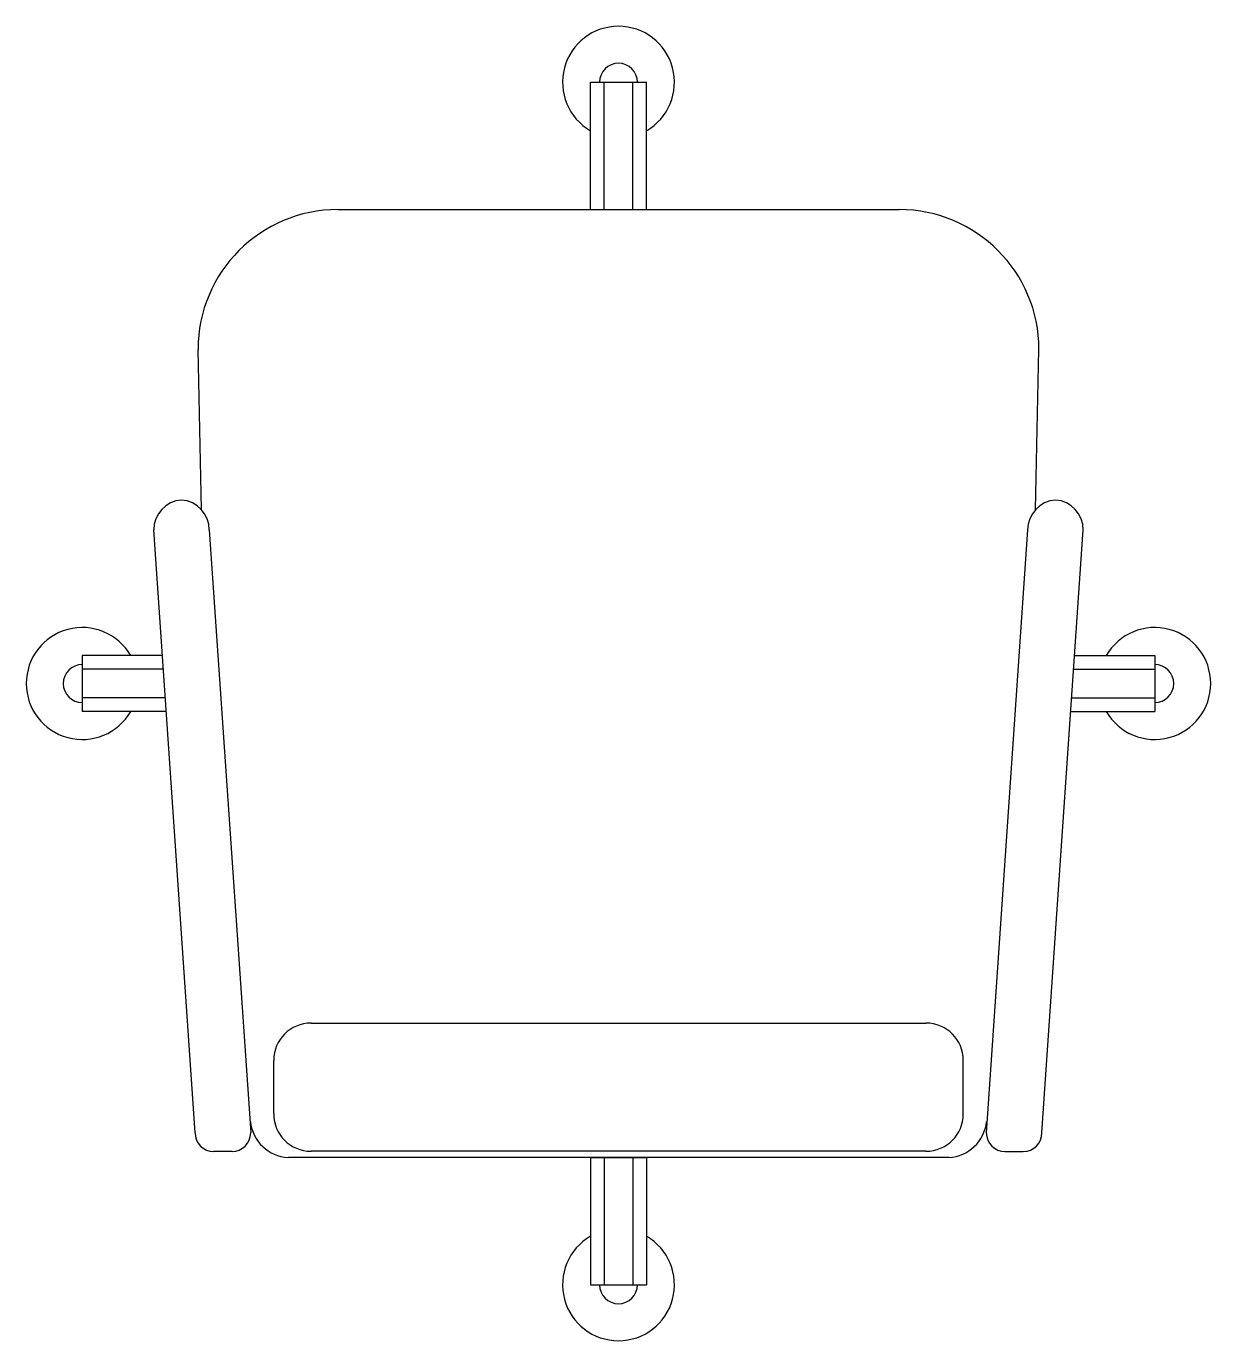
# Model space of a CAD drawing. Header units: millimetres. Extents: x 1319.715 to 1320.35, y 1320.481 to 1321.185.
import ezdxf

# ---------------------------------------------------------------- set-up
doc = ezdxf.new("R2010")
doc.units = ezdxf.units.MM

# ---------------------------------------------------------------- blocks, each defined once
blk = doc.blocks.new('A$C2C1F75B2')
for p, q in [((0.3025, 0.67441), (0.3325, 0.67441)), ((0.3025, 0.6062), (0.3025, 0.67441)), ((0.30986, 0.6062), (0.30986, 0.67441)), ((0.32514, 0.6062), (0.32514, 0.67441)), ((0.3325, 0.6062), (0.3325, 0.67441)), ((0.16707, 0.6062), (0.46792, 0.6062)), ((0.3025, 0.6062), (0.3325, 0.6062)), ((0.09389, 0.4454), (0.09207, 0.5312)), ((0.54111, 0.4454), (0.54292, 0.5312)), ((0.09048, 0.11139), (0.06831, 0.43455)), ((0.09814, 0.43455), (0.1203, 0.11139)), ((0.53686, 0.43455), (0.5147, 0.11139)), ((0.54452, 0.11139), (0.56669, 0.43455)), ((0.03, 0.3672), (0.03, 0.3372)), ((0.07293, 0.3672), (0.03, 0.3672)), ((0.56207, 0.3672), (0.605, 0.3672)), ((0.605, 0.3672), (0.605, 0.3372)), ((0.07344, 0.35985), (0.03, 0.35985)), ((0.56156, 0.35985), (0.605, 0.35985)), ((0.07449, 0.34456), (0.03, 0.34456)), ((0.56051, 0.34456), (0.605, 0.34456)), ((0.07499, 0.3372), (0.03, 0.3372)), ((0.56001, 0.3372), (0.605, 0.3372)), ((0.15266, 0.17021), (0.48234, 0.17021)), ((0.13266, 0.12153), (0.13266, 0.15021)), ((0.50234, 0.12153), (0.50234, 0.15021)), ((0.1103, 0.10139), (0.10048, 0.10139)), ((0.48234, 0.10153), (0.15266, 0.10153)), ((0.5247, 0.10139), (0.53452, 0.10139)), ((0.49462, 0.0982), (0.14038, 0.0982)), ((0.3025, 0.0982), (0.3025, 0.03)), ((0.3025, 0.0982), (0.3325, 0.0982)), ((0.30986, 0.0982), (0.30986, 0.03)), ((0.32514, 0.0982), (0.32514, 0.03)), ((0.3325, 0.0982), (0.3325, 0.03)), ((0.3025, 0.03), (0.3325, 0.03))]:
    blk.add_line(p, q)
for centre, radius, start, end in [((0.3175, 0.67441), 0.03, 300, 240), ((0.3175, 0.67441), 0.01018, 0, 180), ((0.16707, 0.5312), 0.075, 90, 180), ((0.46792, 0.5312), 0.075, 0, 90), ((0.08431, 0.43455), 0.016, 93.90275, 180), ((0.08214, 0.43455), 0.016, 0, 86.09725), ((0.55286, 0.43455), 0.016, 93.90275, 180), ((0.55069, 0.43455), 0.016, 360, 86.09725), ((0.03, 0.3522), 0.03, 30, 330), ((0.605, 0.3522), 0.03, 210, 150), ((0.03, 0.3522), 0.01018, 90, 270), ((0.605, 0.3522), 0.01018, 270, 90), ((0.15266, 0.15021), 0.02, 90, 180), ((0.48234, 0.15021), 0.02, 0, 90), ((0.15266, 0.12153), 0.02, 180, 270), ((0.48234, 0.12153), 0.02, 270, 0), ((0.14153, 0.11969), 0.02152, 186.44328, 266.92248), ((0.49347, 0.11969), 0.02152, 273.07752, 353.55672), ((0.10048, 0.11139), 0.01, 180, 270), ((0.1103, 0.11139), 0.01, 270, 0), ((0.5247, 0.11139), 0.01, 180, 270), ((0.53452, 0.11139), 0.01, 270, 360), ((0.3175, 0.03), 0.03, 120, 60), ((0.3175, 0.03), 0.01018, 180, 0)]:
    blk.add_arc(centre, radius, start, end)

msp = doc.modelspace()

# ---------------------------------------------------------------- block references
msp.add_blockref('A$C2C1F75B2', (1319.7151, 1320.48051))

doc.saveas('drawing.dxf')
